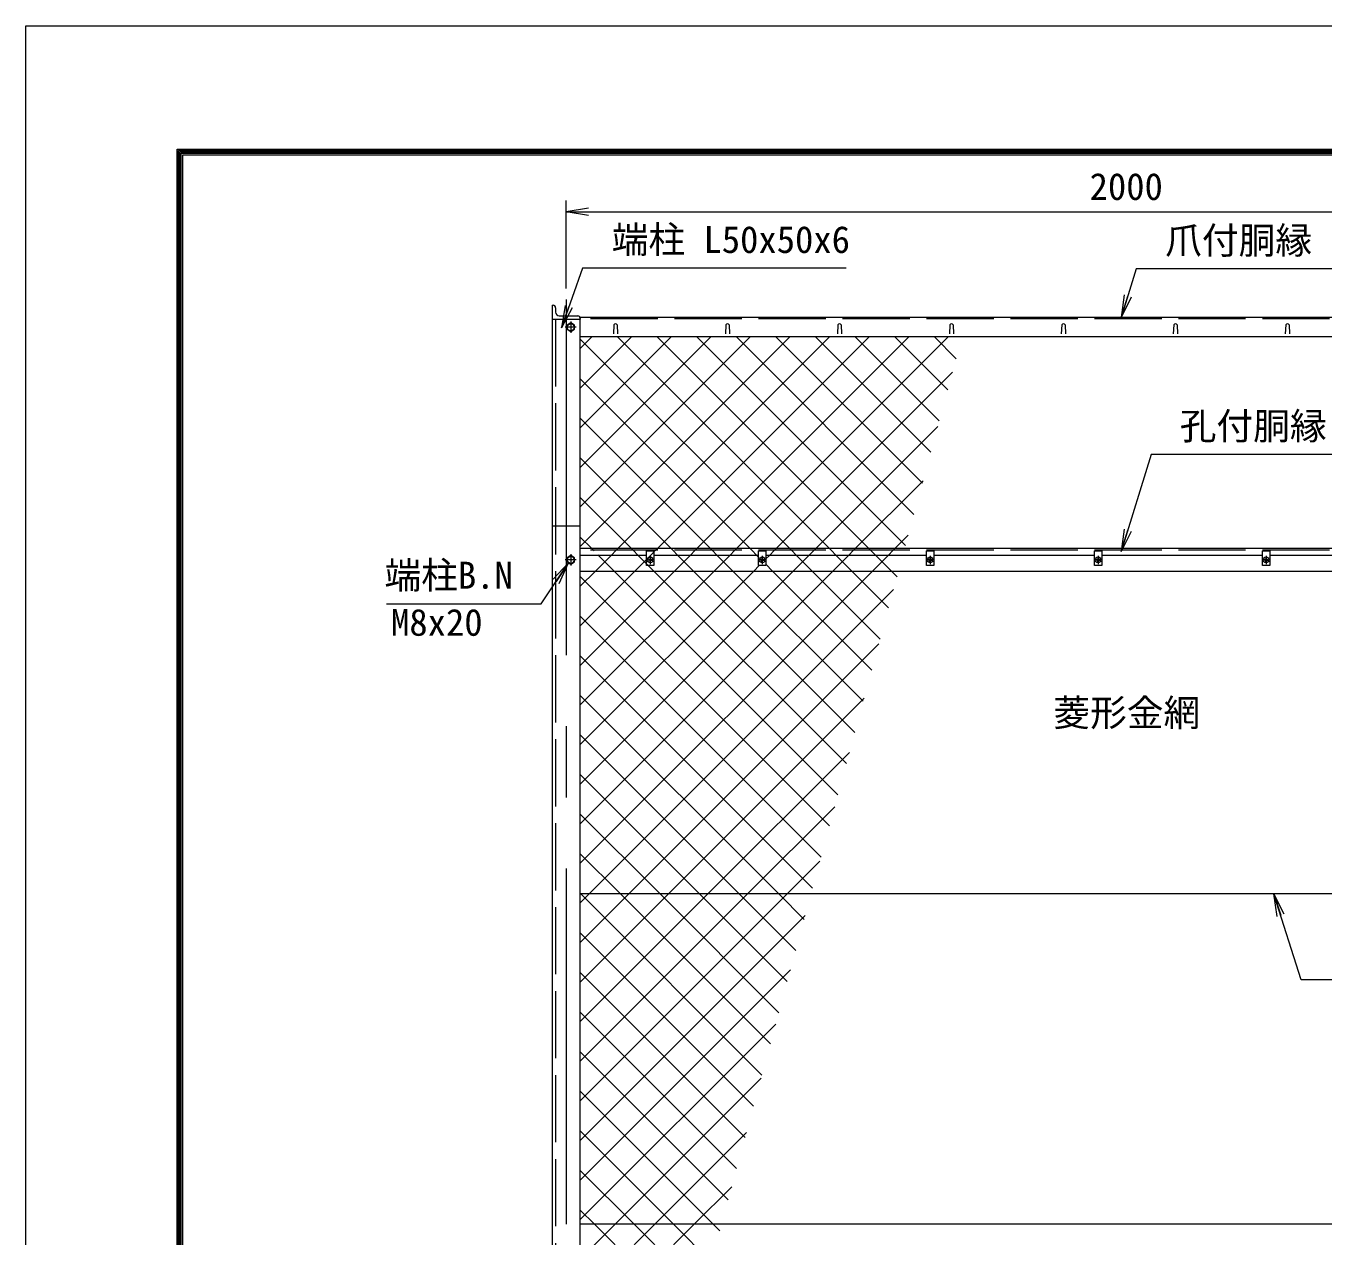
# Model space of a CAD drawing. Units: millimetres, scale not verified. Extents: x -4200 to 4200, y -2970 to 2970.
# Drawn here: x -4200 to -1883, y 809 to 2970 of the extents above; entities that cross this region are included whole.
import ezdxf
from ezdxf.enums import TextEntityAlignment as Align

# ---------------------------------------------------------------- set-up
doc = ezdxf.new("R2010")
doc.units = ezdxf.units.MM
doc.header["$LTSCALE"] = 20
doc.linetypes.add('DASHED', pattern=[7.5, 6, -1.5])
doc.linetypes.add('USER1', pattern=[50.8, 31.75, -6.35, 6.35, -6.35])
for name, color, linetype, lineweight in [('0-0_D-STR1', 1, 'Continuous', 18), ('0-1_D-BMK', 2, 'USER1', 13), ('0-2_D-STR-DIM', 7, 'Continuous', 9), ('0-3_D-STR3', 3, 'Continuous', 13), ('0-4_D-STR-TXT', 7, 'Continuous', 9), ('0-5_0', 7, 'Continuous', 9), ('0-6_D-STR2', 7, 'Continuous', 9), ('0-7_D-TTL', 7, 'Continuous', 9)]:
    doc.layers.add(name, color=color, linetype=linetype, lineweight=lineweight)
doc.styles.add('ＭＳ ゴシック', font='')
doc.styles.get('ＭＳ ゴシック').set_extended_font_data('MS Gothic')

# ---------------------------------------------------------------- blocks, each defined once
blk = doc.blocks.new('_Open')
at = {"layer": '0-5_0'}
blk.add_line((-20, 3.33), (0, 0), dxfattribs=at)
blk.add_lwpolyline([(-20, -3.33), (0, 0), (-20, 0)], dxfattribs=at)

msp = doc.modelspace()

# ---------------------------------------------------------------- linework, layer by layer
at = {"layer": '0-0_D-STR1'}
for p, q in [((-3259.97, 2471.17), (-3258.47, 2471.17)), ((-3259.97, 2466.17), (-3259.97, 236.45)), ((-3253.97, 2466.67), (-3253.97, 2458.67)), ((-3247.47, 2452.17), (-3214.47, 2452.17)), ((-1271.47, 2449.28), (-3209.97, 2449.28)), ((-3209.97, 2447.67), (-3209.97, 2446.17)), ((-3209.97, 390.45), (-3209.97, 2446.17)), ((-3149.97, 2436.15), (-3150.72, 2420.01)), ((-3143.97, 2436.15), (-3143.22, 2420.01)), ((-2949.97, 2436.15), (-2950.72, 2420.01)), ((-2943.97, 2436.15), (-2943.22, 2420.01)), ((-2749.97, 2436.15), (-2750.72, 2420.01)), ((-2743.97, 2436.15), (-2743.22, 2420.01)), ((-2549.97, 2436.15), (-2550.72, 2420.01)), ((-2543.97, 2436.15), (-2543.22, 2420.01)), ((-2349.97, 2436.15), (-2350.72, 2420.01)), ((-2343.97, 2436.15), (-2343.22, 2420.01)), ((-2149.97, 2436.15), (-2150.72, 2420.01)), ((-2143.97, 2436.15), (-2143.22, 2420.01)), ((-1949.97, 2436.15), (-1950.72, 2420.01)), ((-1943.97, 2436.15), (-1943.22, 2420.01)), ((-1271.47, 2414.64), (-3209.97, 2414.64)), ((-3209.97, 2076.45), (-3259.97, 2076.45)), ((-1271.47, 2036.45), (-3209.97, 2036.45)), ((-3209.97, 1996.45), (-1271.47, 1996.45))]:
    msp.add_line(p, q, dxfattribs=at)
at = {"layer": '0-0_D-STR1', "linetype": 'DASHED'}
for p, q in [((-3253.97, 2446.17), (-3253.97, 236.45)), ((-1271.47, 2446.68), (-3209.97, 2446.68)), ((-1271.47, 2033.45), (-3209.97, 2033.45))]:
    msp.add_line(p, q, dxfattribs=at)
at = {"layer": '0-0_D-STR1'}
msp.add_lwpolyline([(-3259.97, 2471.17), (-3259.97, 2446.17), (-3209.97, 2446.17)], dxfattribs=at)
for centre, radius, start, end in [((-3258.47, 2466.67), 4.5, 0, 90), ((-3247.47, 2458.67), 6.5, 180, 270), ((-3214.47, 2447.67), 4.5, 0, 90), ((-3146.97, 2434.9), 3.25, 22.61986, 157.38014), ((-2946.97, 2434.9), 3.25, 22.61986, 157.38014), ((-2746.97, 2434.9), 3.25, 22.61986, 157.38014), ((-2546.97, 2434.9), 3.25, 22.61986, 157.38014), ((-2346.97, 2434.9), 3.25, 22.61986, 157.38014), ((-2146.97, 2434.9), 3.25, 22.61986, 157.38014), ((-1946.97, 2434.9), 3.25, 22.61986, 157.38014)]:
    msp.add_arc(centre, radius, start, end, dxfattribs=at)
at = {"layer": '0-1_D-BMK'}
for p, q in [((-3234.97, 2481.17), (-3234.97, 146.45)), ((-3226.97, 2441.96), (-3226.97, 2421.96)), ((-3216.97, 2431.96), (-3236.97, 2431.96)), ((-3216.97, 2016.45), (-3236.97, 2016.45)), ((-3226.97, 2026.45), (-3226.97, 2006.45)), ((-3092.41, 2016.45), (-3077.53, 2016.45)), ((-3084.97, 2023.89), (-3084.97, 2009.01)), ((-2892.41, 2016.45), (-2877.53, 2016.45)), ((-2884.97, 2023.89), (-2884.97, 2009.01)), ((-2592.41, 2016.45), (-2577.53, 2016.45)), ((-2584.97, 2023.89), (-2584.97, 2009.01)), ((-2292.41, 2016.45), (-2277.53, 2016.45)), ((-2284.97, 2023.89), (-2284.97, 2009.01)), ((-1992.41, 2016.45), (-1977.53, 2016.45)), ((-1984.97, 2023.89), (-1984.97, 2009.01))]:
    msp.add_line(p, q, dxfattribs=at)
at = {"layer": '0-2_D-STR-DIM'}
for p, q in [((-3234.97, 2501.17), (-3234.97, 2658.06)), ((-3194.97, 2638.06), (-1274.97, 2638.06))]:
    msp.add_line(p, q, dxfattribs=at)
at = {"layer": '0-3_D-STR3'}
for p, q in [((-3091.47, 2024.45), (-3209.97, 2024.45)), ((-3086.8, 2016.85), (-3088.32, 2016.82)), ((-3088.32, 2016.82), (-3088.32, 2016.09)), ((-3088.32, 2016.82), (-3088.32, 2016.09)), ((-3086.8, 2016.06), (-3088.32, 2016.09)), ((-3085.88, 2017.32), (-3086.8, 2016.85)), ((-3085.88, 2015.59), (-3086.8, 2016.06)), ((-3085.86, 2017.34), (-3085.37, 2018.26)), ((-3085.34, 2019.8), (-3085.37, 2018.26)), ((-3085.37, 2019.8), (-3084.61, 2019.8)), ((-3084.61, 2019.8), (-3084.58, 2018.26)), ((-3084.09, 2017.34), (-3084.58, 2018.26)), ((-3084.07, 2017.32), (-3083.15, 2016.85)), ((-3084.07, 2015.59), (-3083.15, 2016.06)), ((-3083.15, 2016.06), (-3081.62, 2016.09)), ((-2891.47, 2024.45), (-3078.47, 2024.45)), ((-2886.8, 2016.85), (-2888.32, 2016.82)), ((-2888.32, 2016.82), (-2888.32, 2016.09)), ((-2888.32, 2016.82), (-2888.32, 2016.09)), ((-2886.8, 2016.06), (-2888.32, 2016.09)), ((-2885.88, 2017.32), (-2886.8, 2016.85)), ((-2885.88, 2015.59), (-2886.8, 2016.06)), ((-2885.86, 2017.34), (-2885.37, 2018.26)), ((-2885.34, 2019.8), (-2885.37, 2018.26)), ((-2885.37, 2019.8), (-2884.61, 2019.8)), ((-2884.61, 2019.8), (-2884.58, 2018.26)), ((-2884.09, 2017.34), (-2884.58, 2018.26)), ((-2884.07, 2017.32), (-2883.15, 2016.85)), ((-2884.07, 2015.59), (-2883.15, 2016.06)), ((-2883.15, 2016.06), (-2881.62, 2016.09)), ((-2591.47, 2024.45), (-2878.47, 2024.45)), ((-2586.8, 2016.85), (-2588.32, 2016.82)), ((-2588.32, 2016.82), (-2588.32, 2016.09)), ((-2588.32, 2016.82), (-2588.32, 2016.09)), ((-2586.8, 2016.06), (-2588.32, 2016.09)), ((-2585.88, 2017.32), (-2586.8, 2016.85)), ((-2585.88, 2015.59), (-2586.8, 2016.06)), ((-2585.86, 2017.34), (-2585.37, 2018.26)), ((-2585.34, 2019.8), (-2585.37, 2018.26)), ((-2585.37, 2019.8), (-2584.61, 2019.8)), ((-2584.61, 2019.8), (-2584.58, 2018.26)), ((-2584.09, 2017.34), (-2584.58, 2018.26)), ((-2584.07, 2017.32), (-2583.15, 2016.85)), ((-2584.07, 2015.59), (-2583.15, 2016.06)), ((-2583.15, 2016.06), (-2581.62, 2016.09)), ((-2291.47, 2024.45), (-2578.47, 2024.45)), ((-2286.8, 2016.85), (-2288.32, 2016.82)), ((-2288.32, 2016.82), (-2288.32, 2016.09)), ((-2288.32, 2016.82), (-2288.32, 2016.09)), ((-2286.8, 2016.06), (-2288.32, 2016.09)), ((-2285.88, 2017.32), (-2286.8, 2016.85)), ((-2285.88, 2015.59), (-2286.8, 2016.06)), ((-2285.86, 2017.34), (-2285.37, 2018.26)), ((-2285.34, 2019.8), (-2285.37, 2018.26)), ((-2285.37, 2019.8), (-2284.61, 2019.8)), ((-2284.61, 2019.8), (-2284.58, 2018.26)), ((-2284.09, 2017.34), (-2284.58, 2018.26)), ((-2284.07, 2017.32), (-2283.15, 2016.85)), ((-2284.07, 2015.59), (-2283.15, 2016.06)), ((-2283.15, 2016.06), (-2281.62, 2016.09)), ((-1991.47, 2024.45), (-2278.47, 2024.45)), ((-1986.8, 2016.85), (-1988.32, 2016.82)), ((-1988.32, 2016.82), (-1988.32, 2016.09)), ((-1988.32, 2016.82), (-1988.32, 2016.09)), ((-1986.8, 2016.06), (-1988.32, 2016.09)), ((-1985.88, 2017.32), (-1986.8, 2016.85)), ((-1985.88, 2015.59), (-1986.8, 2016.06)), ((-1985.86, 2017.34), (-1985.37, 2018.26)), ((-1985.34, 2019.8), (-1985.37, 2018.26)), ((-1985.37, 2019.8), (-1984.61, 2019.8)), ((-1984.61, 2019.8), (-1984.58, 2018.26)), ((-1984.09, 2017.34), (-1984.58, 2018.26)), ((-1984.07, 2017.32), (-1983.15, 2016.85)), ((-1984.07, 2015.59), (-1983.15, 2016.06)), ((-1983.15, 2016.06), (-1981.62, 2016.09)), ((-1691.47, 2024.45), (-1978.47, 2024.45)), ((-3085.86, 2015.57), (-3085.37, 2014.65)), ((-3085.34, 2013.1), (-3085.37, 2014.65)), ((-3085.34, 2013.1), (-3084.61, 2013.1)), ((-3084.61, 2013.1), (-3084.58, 2014.65)), ((-3084.09, 2015.57), (-3084.58, 2014.65)), ((-2885.86, 2015.57), (-2885.37, 2014.65)), ((-2885.34, 2013.1), (-2885.37, 2014.65)), ((-2885.34, 2013.1), (-2884.61, 2013.1)), ((-2884.61, 2013.1), (-2884.58, 2014.65)), ((-2884.09, 2015.57), (-2884.58, 2014.65)), ((-2585.86, 2015.57), (-2585.37, 2014.65)), ((-2585.34, 2013.1), (-2585.37, 2014.65)), ((-2585.34, 2013.1), (-2584.61, 2013.1)), ((-2584.61, 2013.1), (-2584.58, 2014.65)), ((-2584.09, 2015.57), (-2584.58, 2014.65)), ((-2285.86, 2015.57), (-2285.37, 2014.65)), ((-2285.34, 2013.1), (-2285.37, 2014.65)), ((-2285.34, 2013.1), (-2284.61, 2013.1)), ((-2284.61, 2013.1), (-2284.58, 2014.65)), ((-2284.09, 2015.57), (-2284.58, 2014.65)), ((-1985.86, 2015.57), (-1985.37, 2014.65)), ((-1985.34, 2013.1), (-1985.37, 2014.65)), ((-1985.34, 2013.1), (-1984.61, 2013.1)), ((-1984.61, 2013.1), (-1984.58, 2014.65)), ((-1984.09, 2015.57), (-1984.58, 2014.65)), ((-1271.47, 1419.7), (-3209.97, 1419.7)), ((-1271.47, 829.7), (-3209.97, 829.7))]:
    msp.add_line(p, q, dxfattribs=at)
for points in [[(-3220.47, 2435.71), (-3226.97, 2439.46), (-3233.47, 2435.71), (-3233.47, 2428.2), (-3226.97, 2424.45), (-3220.47, 2428.2)], [(-3220.47, 2020.21), (-3226.97, 2023.96), (-3233.47, 2020.21), (-3233.47, 2012.7), (-3226.97, 2008.95), (-3220.47, 2012.7)], [(-3091.47, 2032.45), (-3078.47, 2032.45), (-3078.47, 2006.45), (-3091.47, 2006.45)], [(-2891.47, 2032.45), (-2878.47, 2032.45), (-2878.47, 2006.45), (-2891.47, 2006.45)], [(-2591.47, 2032.45), (-2578.47, 2032.45), (-2578.47, 2006.45), (-2591.47, 2006.45)], [(-2291.47, 2032.45), (-2278.47, 2032.45), (-2278.47, 2006.45), (-2291.47, 2006.45)], [(-1991.47, 2032.45), (-1978.47, 2032.45), (-1978.47, 2006.45), (-1991.47, 2006.45)]]:
    msp.add_lwpolyline(points, close=True, dxfattribs=at)
for points in [[(-3083.15, 2016.85), (-3081.62, 2016.82), (-3081.62, 2016.09)], [(-2883.15, 2016.85), (-2881.62, 2016.82), (-2881.62, 2016.09)], [(-2583.15, 2016.85), (-2581.62, 2016.82), (-2581.62, 2016.09)], [(-2283.15, 2016.85), (-2281.62, 2016.82), (-2281.62, 2016.09)], [(-1983.15, 2016.85), (-1981.62, 2016.82), (-1981.62, 2016.09)]]:
    msp.add_lwpolyline(points, dxfattribs=at)
for centre, radius in [((-3226.97, 2431.96), 6.25), ((-3226.97, 2016.45), 6.25), ((-3084.97, 2016.45), 5.25), ((-2884.97, 2016.45), 5.25), ((-2584.97, 2016.45), 5.25), ((-2284.97, 2016.45), 5.25), ((-1984.97, 2016.45), 5.25)]:
    msp.add_circle(centre, radius, dxfattribs=at)
at = {"layer": '0-4_D-STR-TXT'}
for points in [[(-2734.99, 2537.53), (-3205.97, 2537.53), (-3243.04, 2432.65)], [(-1519.28, 2535.9), (-2217.16, 2535.9), (-2243.31, 2451.19)], [(-1493.31, 2204.35), (-2190.42, 2204.35), (-2243.31, 2033.01)], [(-3555.86, 1938.01), (-3279.55, 1938.01), (-3231.93, 2009.6)], [(-1610.92, 1266.07), (-1922.25, 1266.07), (-1970.34, 1417.8)]]:
    msp.add_lwpolyline(points, dxfattribs=at)
at = {"layer": '0-6_D-STR2'}
for p, q in [((-3209.97, 2393.72), (-3189.06, 2414.64)), ((-3209.97, 2323.01), (-3118.35, 2414.64)), ((-3209.97, 2252.3), (-3047.64, 2414.64)), ((-3209.97, 2181.59), (-2976.92, 2414.64)), ((-3209.97, 2110.88), (-2906.21, 2414.64)), ((-3209.97, 2040.17), (-2835.5, 2414.64)), ((-2764.99, 2036.45), (-3143.18, 2414.64)), ((-3142.98, 2036.45), (-2764.79, 2414.64)), ((-2694.28, 2036.45), (-3072.47, 2414.64)), ((-3072.26, 2036.45), (-2694.08, 2414.64)), ((-2629.05, 2041.93), (-3001.75, 2414.64)), ((-3001.55, 2036.45), (-2623.37, 2414.64)), ((-2613.97, 2097.56), (-2931.04, 2414.64)), ((-2930.84, 2036.45), (-2552.66, 2414.64)), ((-2598.89, 2153.2), (-2860.33, 2414.64)), ((-2583.82, 2208.83), (-2789.62, 2414.64)), ((-2568.74, 2264.46), (-2718.91, 2414.64)), ((-2553.66, 2320.1), (-2648.2, 2414.64)), ((-2538.58, 2375.73), (-2577.49, 2414.64)), ((-2977.13, 2036.45), (-3209.97, 2269.3)), ((-2789.42, 2036.45), (-2571.46, 2254.41)), ((-3047.84, 2036.45), (-3209.97, 2198.59)), ((-2718.71, 2036.45), (-2597.75, 2157.41)), ((-3118.55, 2036.45), (-3209.97, 2127.88)), ((-2648, 2036.45), (-2624.04, 2060.41)), ((-3182.98, 1996.45), (-3154.98, 2024.45)), ((-3154.98, 2024.45), (-3145.98, 2033.45)), ((-3145.98, 2033.45), (-3142.98, 2036.45)), ((-3115.55, 2033.45), (-3118.55, 2036.45)), ((-3106.55, 2024.45), (-3115.55, 2033.45)), ((-3112.26, 1996.45), (-3084.26, 2024.45)), ((-3078.55, 1996.45), (-3106.55, 2024.45)), ((-3084.26, 2024.45), (-3075.26, 2033.45)), ((-3075.26, 2033.45), (-3072.26, 2036.45)), ((-3044.84, 2033.45), (-3047.84, 2036.45)), ((-3035.84, 2024.45), (-3044.84, 2033.45)), ((-3041.55, 1996.45), (-3013.55, 2024.45)), ((-3007.84, 1996.45), (-3035.84, 2024.45)), ((-3013.55, 2024.45), (-3004.55, 2033.45)), ((-3004.55, 2033.45), (-3001.55, 2036.45)), ((-2974.13, 2033.45), (-2977.13, 2036.45)), ((-2965.13, 2024.45), (-2974.13, 2033.45)), ((-2970.84, 1996.45), (-2942.84, 2024.45)), ((-2937.13, 1996.45), (-2965.13, 2024.45)), ((-2942.84, 2024.45), (-2933.84, 2033.45)), ((-2933.84, 2033.45), (-2930.84, 2036.45)), ((-2829.42, 1996.45), (-2801.42, 2024.45)), ((-2801.42, 2024.45), (-2792.42, 2033.45)), ((-2792.42, 2033.45), (-2789.42, 2036.45)), ((-2761.99, 2033.45), (-2764.99, 2036.45)), ((-2752.99, 2024.45), (-2761.99, 2033.45)), ((-2758.71, 1996.45), (-2730.71, 2024.45)), ((-2724.99, 1996.45), (-2752.99, 2024.45)), ((-2730.71, 2024.45), (-2721.71, 2033.45)), ((-2721.71, 2033.45), (-2718.71, 2036.45)), ((-2691.28, 2033.45), (-2694.28, 2036.45)), ((-2682.28, 2024.45), (-2691.28, 2033.45)), ((-2688, 1996.45), (-2660, 2024.45)), ((-2654.28, 1996.45), (-2682.28, 2024.45)), ((-2660, 2024.45), (-2651, 2033.45)), ((-2651, 2033.45), (-2648, 2036.45)), ((-3209.97, 1969.45), (-3182.98, 1996.45)), ((-3209.97, 1898.74), (-3112.26, 1996.45)), ((-3209.97, 1828.03), (-3041.55, 1996.45)), ((-3209.97, 1757.32), (-2970.84, 1996.45)), ((-3209.97, 1615.9), (-2829.42, 1996.45)), ((-3209.97, 1545.19), (-2758.71, 1996.45)), ((-3209.97, 1474.48), (-2688, 1996.45)), ((-2734.59, 1652.5), (-3078.55, 1996.45)), ((-2719.52, 1708.13), (-3007.84, 1996.45)), ((-2704.44, 1763.77), (-2937.13, 1996.45)), ((-2659.21, 1930.67), (-2724.99, 1996.45)), ((-2644.13, 1986.3), (-2654.28, 1996.45)), ((-2764.75, 1541.24), (-3209.97, 1986.46)), ((-3194.04, 1419.7), (-2650.33, 1963.41)), ((-2779.83, 1485.6), (-3209.97, 1915.75)), ((-3123.33, 1419.7), (-2676.62, 1866.41)), ((-2794.91, 1429.97), (-3209.97, 1845.04)), ((-2855.35, 1419.7), (-3209.97, 1774.33)), ((-3052.62, 1419.7), (-2702.91, 1769.41)), ((-2926.06, 1419.7), (-3209.97, 1703.62)), ((-2981.91, 1419.7), (-2729.2, 1672.41)), ((-2996.77, 1419.7), (-3209.97, 1632.91)), ((-2911.2, 1419.7), (-2755.49, 1575.41)), ((-3067.48, 1419.7), (-3209.97, 1562.2)), ((-3138.19, 1419.7), (-3209.97, 1491.49)), ((-2840.49, 1419.7), (-2781.78, 1478.42)), ((-3208.9, 1419.7), (-3209.97, 1420.77)), ((-3209.97, 1403.77), (-3194.04, 1419.7)), ((-3209.97, 1333.06), (-3123.33, 1419.7)), ((-3209.97, 1262.35), (-3052.62, 1419.7)), ((-3209.97, 1191.64), (-2981.91, 1419.7)), ((-3209.97, 1120.93), (-2911.2, 1419.7)), ((-3209.97, 1050.22), (-2840.49, 1419.7)), ((-2885.37, 1096.17), (-3208.9, 1419.7)), ((-2870.29, 1151.8), (-3138.19, 1419.7)), ((-2855.22, 1207.44), (-3067.48, 1419.7)), ((-2840.14, 1263.07), (-2996.77, 1419.7)), ((-2825.06, 1318.7), (-2926.06, 1419.7)), ((-2809.98, 1374.34), (-2855.35, 1419.7)), ((-3209.97, 979.51), (-2808.06, 1381.42)), ((-2900.45, 1040.54), (-3209.97, 1350.06)), ((-3209.97, 908.79), (-2834.35, 1284.42)), ((-2915.53, 984.91), (-3209.97, 1279.35)), ((-2930.6, 929.27), (-3209.97, 1208.64)), ((-3209.97, 838.08), (-2860.64, 1187.42)), ((-2945.68, 873.64), (-3209.97, 1137.93)), ((-3147.64, 829.7), (-2886.93, 1090.42)), ((-2972.46, 829.7), (-3209.97, 1067.22)), ((-3043.17, 829.7), (-3209.97, 996.51)), ((-3076.93, 829.7), (-2913.22, 993.42)), ((-3113.88, 829.7), (-3209.97, 925.8)), ((-3006.22, 829.7), (-2939.51, 896.42)), ((-3184.59, 829.7), (-3209.97, 855.09)), ((-3209.97, 767.37), (-3147.64, 829.7)), ((-3209.97, 696.66), (-3076.93, 829.7)), ((-3209.97, 625.95), (-3006.22, 829.7)), ((-3005.99, 651.11), (-3184.59, 829.7)), ((-2990.92, 706.74), (-3113.88, 829.7)), ((-2975.84, 762.37), (-3043.17, 829.7)), ((-2960.76, 818.01), (-2972.46, 829.7))]:
    msp.add_line(p, q, dxfattribs=at)
for points in [[(-2674.28, 1875.03), (-2795.7, 1996.45), (-2823.7, 2024.45), (-2832.7, 2033.45), (-2835.7, 2036.45), (-3209.97, 2410.72)], [(-2891.47, 2021.51), (-2894.41, 2024.45), (-2903.41, 2033.45), (-2906.41, 2036.45), (-3209.97, 2340.01)], [(-2878.47, 2018.11), (-2872.13, 2024.45), (-2863.13, 2033.45), (-2860.13, 2036.45), (-2545.17, 2351.41)], [(-3185.26, 2032.45), (-3186.26, 2033.45), (-3189.26, 2036.45), (-3209.97, 2057.17)], [(-2749.67, 1596.87), (-3149.26, 1996.45), (-3177.26, 2024.45), (-3178.47, 2025.67)], [(-3209.97, 1686.61), (-2900.13, 1996.45), (-2890.13, 2006.45)], [(-2689.36, 1819.4), (-2866.41, 1996.45), (-2878.47, 2008.51)]]:
    msp.add_lwpolyline(points, dxfattribs=at)
at = {"layer": '0-7_D-TTL', "color": 2, "lineweight": 18}
msp.add_lwpolyline([(-4200, 2970), (4200, 2970), (4200, -2970), (-4200, -2970)], close=True, dxfattribs=at)
msp.add_lwpolyline([(-4200, 2970), (4200, 2970), (4200, -2970), (-4200, -2970)], close=True, dxfattribs=at)
at = {"layer": '0-7_D-TTL'}
for points in [[(-3930, 2750), (3930, 2750), (3930, -2750), (-3930, -2750)], [(-3927.5, 2747.5), (3927.5, 2747.5), (3927.5, -2747.5), (-3927.5, -2747.5)], [(-3925, 2745), (3925, 2745), (3925, -2745), (-3925, -2745)], [(-3922.5, 2742.5), (3922.5, 2742.5), (3922.5, -2742.5), (-3922.5, -2742.5)], [(-3920, 2740), (3920, 2740), (3920, -2740), (-3920, -2740)]]:
    msp.add_lwpolyline(points, close=True, dxfattribs=at)

# ---------------------------------------------------------------- block references
at = {"layer": '0-2_D-STR-DIM', "xscale": 2, "yscale": 2, "rotation": 180}
msp.add_blockref('_Open', (-3234.97, 2638.06), dxfattribs=at)
at = {"layer": '0-4_D-STR-TXT', "xscale": 2, "yscale": 2}
for p, rotation in [((-2243.9, 2449.28), 252.84683), ((-3243.71, 2430.77), 250.53047), ((-2243.9, 2031.09), 252.84683), ((-3230.82, 2011.27), 56.36845), ((-1970.95, 1419.7), 107.58773)]:
    msp.add_blockref('_Open', p, dxfattribs=dict(at, rotation=rotation))

# ---------------------------------------------------------------- texts
at = {"layer": '0-2_D-STR-DIM', "style": 'ＭＳ ゴシック'}
msp.add_text('2000', height=48.09, dxfattribs=at).set_placement((-2300.22, 2644.81), align=Align.BOTTOM_LEFT)
at = {"layer": '0-4_D-STR-TXT', "style": 'ＭＳ ゴシック'}
for s, p in [('端柱 L50x50x6', (-3153.78, 2550.11)), ('爪付胴縁 R付L40x40x3', (-2165.22, 2548.49)), ('孔付胴縁 R付L40x40x3', (-2139.25, 2216.93)), ('端柱B.N', (-3559.67, 1950.59)), ('M8x20', (-3547.95, 1866.42)), ('菱形金網', (-2364.92, 1704.93))]:
    msp.add_text(s, height=48.09, dxfattribs=at).set_placement(p, align=Align.BOTTOM_LEFT)

doc.saveas('drawing.dxf')
